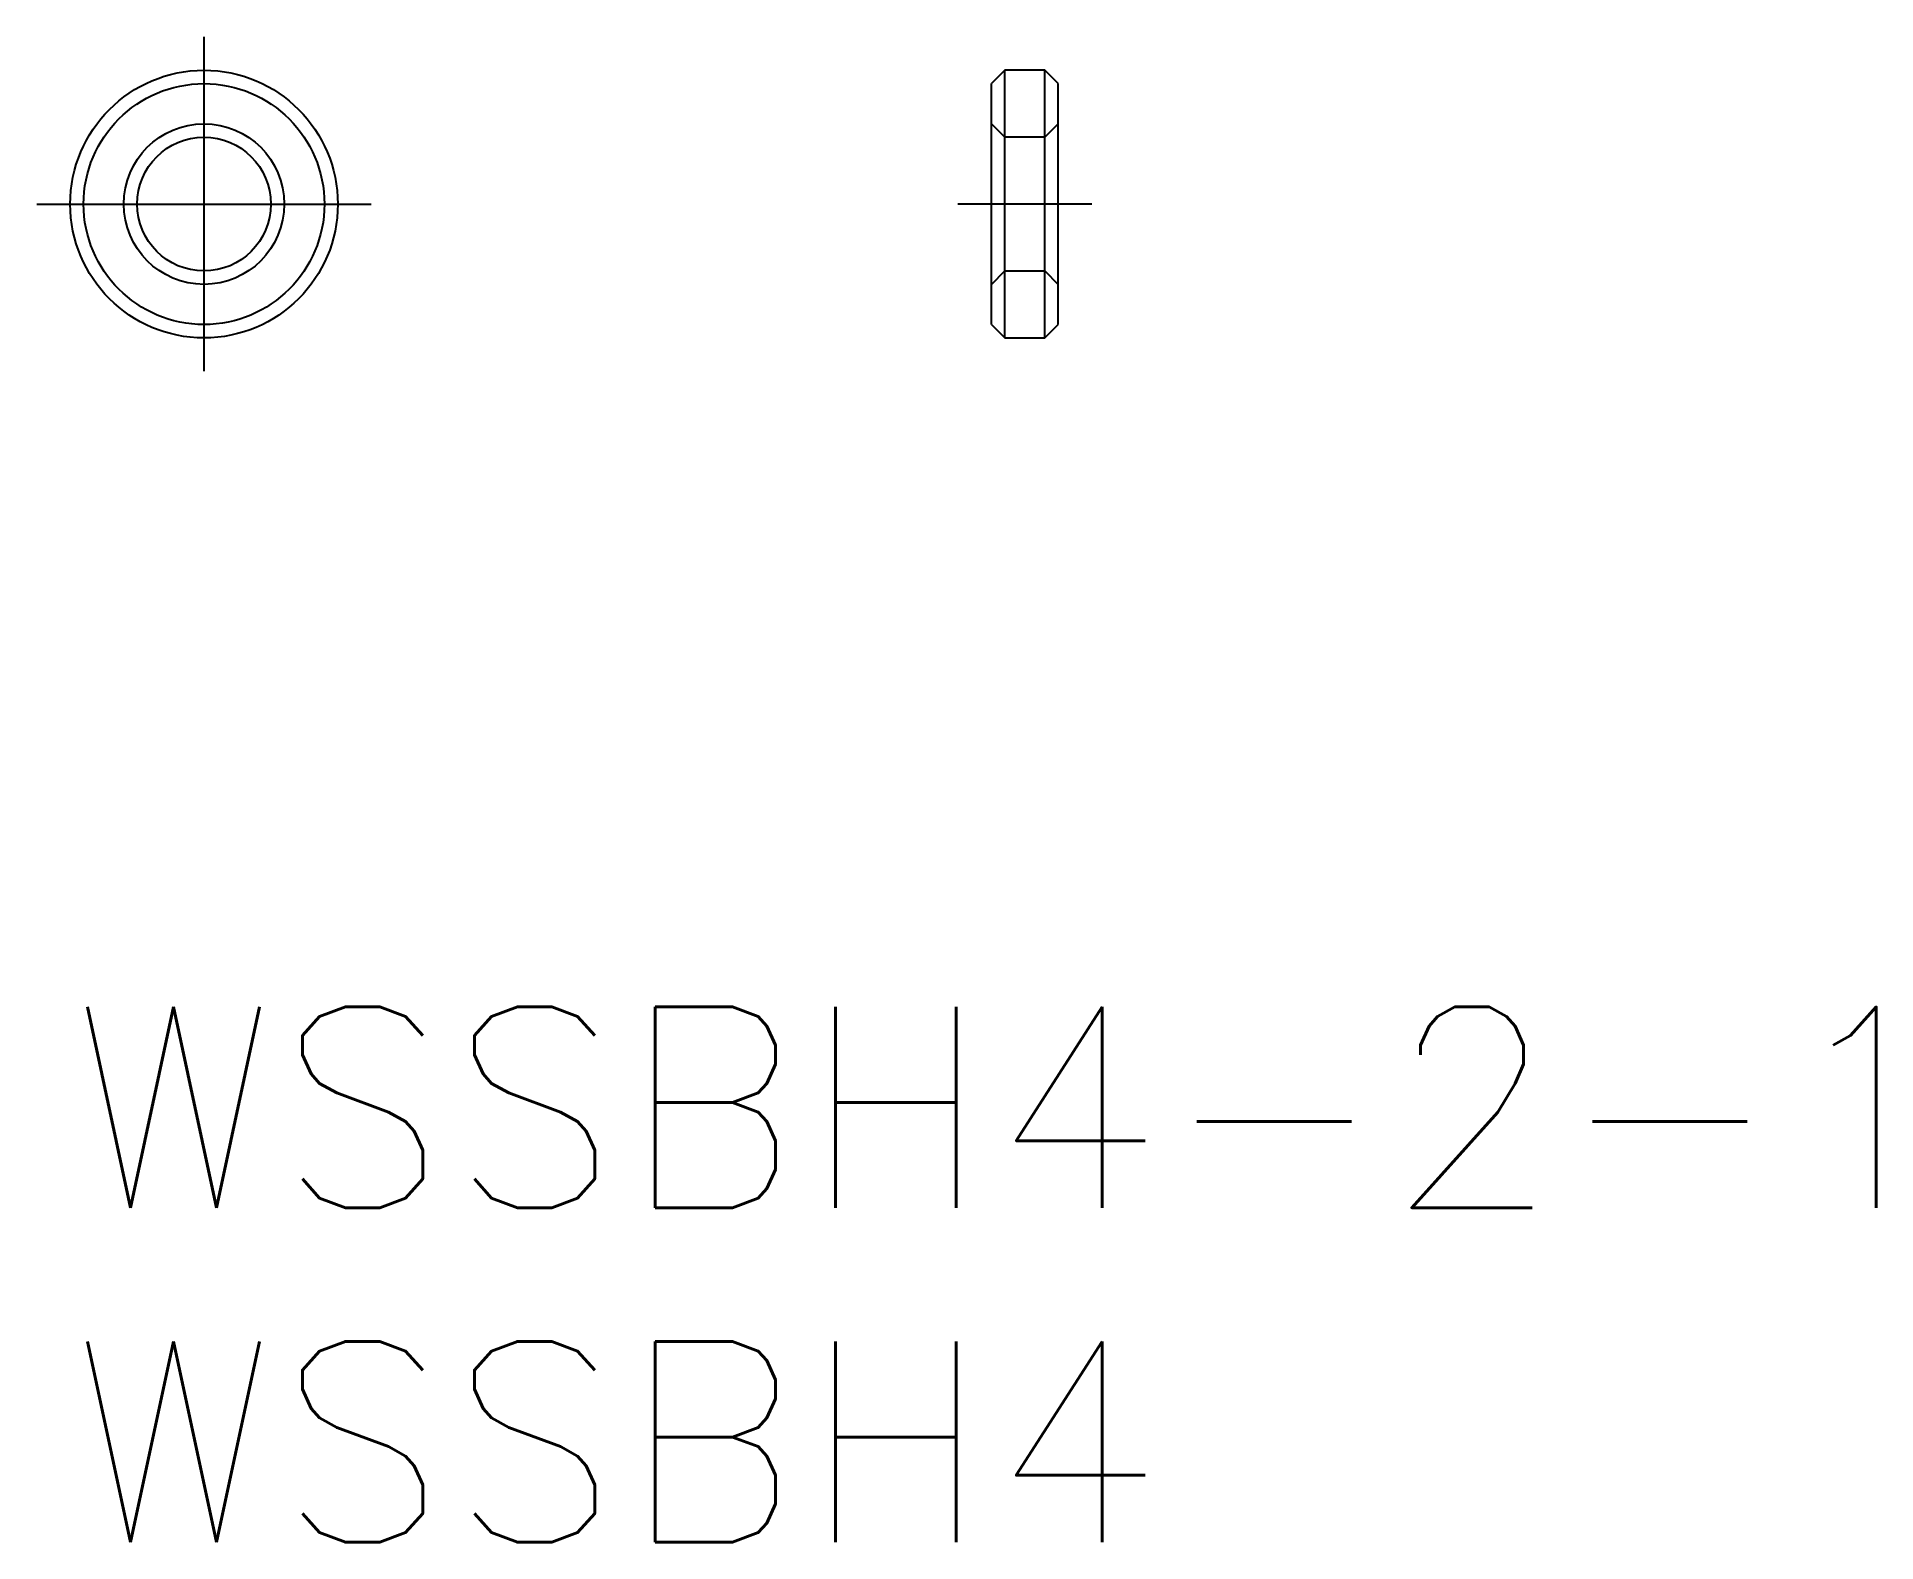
# Model space of a CAD drawing. Extents: x -0.5 to 27, y -8 to 14.5.
import ezdxf

# ---------------------------------------------------------------- set-up
doc = ezdxf.new("R2010")
doc.units = 0
doc.header["$LTSCALE"] = 0.5
doc.linetypes.add('CENTER', pattern=[50.8, 31.75, -6.35, 6.35, -6.35])
doc.linetypes.add('DASHED', pattern=[19.05, 12.7, -6.35])
for name, color, linetype in [('MSM_CENTER', 1, 'CENTER'), ('MSM_CONTINUOUS', 7, 'CONTINUOUS'), ('MSM_DASHED', 4, 'DASHED'), ('MSM_PART_NUMBER', 7, 'CONTINUOUS')]:
    doc.layers.add(name, color=color, linetype=linetype)
doc.styles.get("Standard").update_dxf_attribs({"font": 'txt.shx', "height": 1, "bigfont": 'bigfont.shx'})

# ---------------------------------------------------------------- blocks, each defined once
blk = doc.blocks.new('*U12')
at = {"layer": 'MSM_PART_NUMBER'}
blk.add_text('WSSBH4-2-1', height=3, dxfattribs=at).set_placement((0, -3))
blk = doc.blocks.new('*U13')
at = {"layer": 'MSM_PART_NUMBER'}
blk.add_text('WSSBH4', height=3, dxfattribs=at).set_placement((0, -8))

msp = doc.modelspace()

# ---------------------------------------------------------------- linework, layer by layer
at = {"layer": 'MSM_CENTER'}
for p, q in [((2, 9.5), (2, 14.5)), ((-0.5, 12), (4.5, 12)), ((15.271, 12), (13.271, 12))]:
    msp.add_line(p, q, dxfattribs=at)
at = {"layer": 'MSM_CONTINUOUS'}
for p, q in [((13.971, 14), (13.771, 13.8)), ((13.771, 10.2), (13.771, 13.8)), ((13.971, 10), (13.971, 14)), ((14.571, 14), (13.971, 14)), ((14.771, 13.8), (14.571, 14)), ((14.571, 10), (14.571, 14)), ((14.771, 10.2), (14.771, 13.8)), ((13.771, 10.2), (13.971, 10)), ((14.571, 10), (14.771, 10.2)), ((13.971, 10), (14.571, 10))]:
    msp.add_line(p, q, dxfattribs=at)
for radius in [2, 1.8, 1.2, 1]:
    msp.add_circle((2, 12), radius, dxfattribs=at)
at = {"layer": 'MSM_DASHED'}
for p, q in [((13.971, 13), (13.771, 13.2)), ((14.571, 13), (13.971, 13)), ((14.771, 13.2), (14.571, 13)), ((13.771, 10.8), (13.971, 11)), ((13.971, 11), (14.571, 11)), ((14.571, 11), (14.771, 10.8))]:
    msp.add_line(p, q, dxfattribs=at)

# ---------------------------------------------------------------- block references
at = {"layer": 'MSM_CONTINUOUS'}
for name in ['*U12', '*U13']:
    msp.add_blockref(name, (0, 0), dxfattribs=at)

doc.saveas('drawing.dxf')
